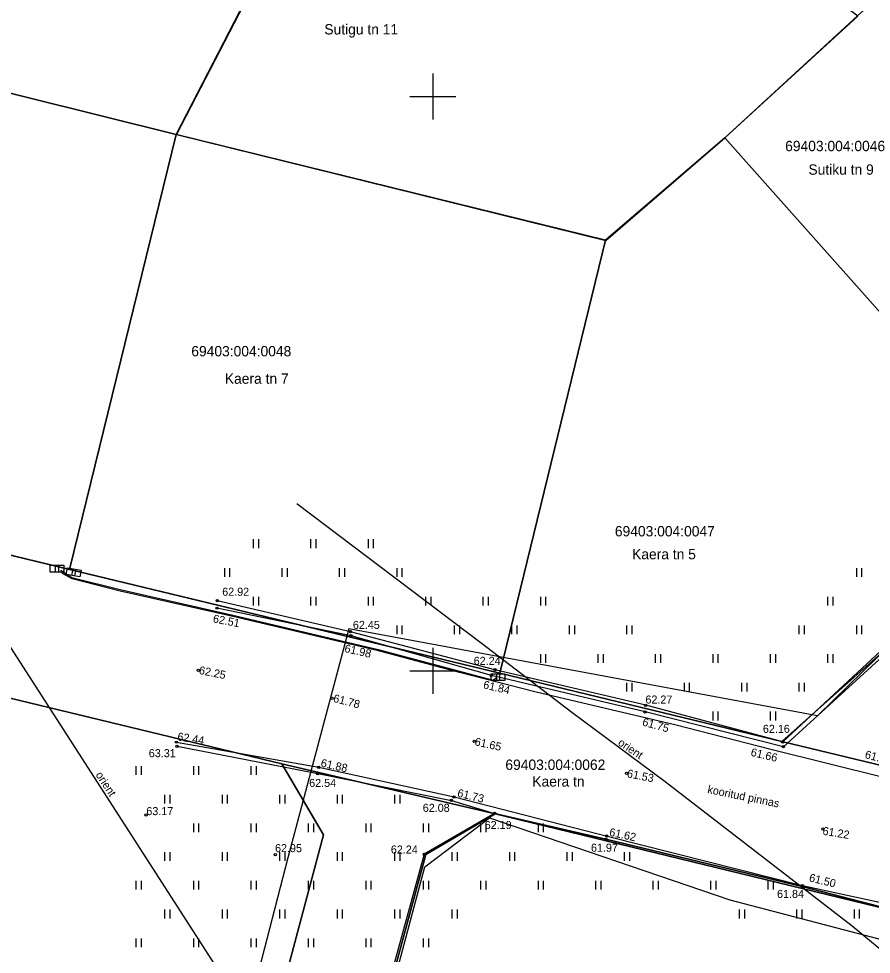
# Model space of a CAD drawing. Extents: x 640152 to 644427, y 6454078 to 6458531.
# Drawn here: x 641013.9 to 641088.1, y 6454725.3 to 6454806.8 of the extents above; entities that cross this region are included whole.
import ezdxf

# ---------------------------------------------------------------- set-up
doc = ezdxf.new("R2010")
doc.units = 0
for name, color, linetype in [('AED', 7, 'Continuous'), ('HALJASTUS', 7, 'Continuous'), ('KORGUS', 7, 'Continuous'), ('KPKAABEL', 7, 'Continuous'), ('MOOTPIIR', 7, 'Continuous'), ('MPKAABEL', 7, 'Continuous'), ('PIIR', 7, 'Continuous'), ('POST', 7, 'Continuous'), ('RELJEEF', 7, 'Continuous'), ('TEE', 7, 'Continuous'), ('VORK', 7, 'Continuous'), ('VTRASS', 7, 'Continuous')]:
    doc.layers.add(name, color=color, linetype=linetype)

msp = doc.modelspace()

# ---------------------------------------------------------------- linework, layer by layer
at = {"layer": 'AED'}
msp.add_lwpolyline([(641092.866, 6454716.368), (641092.896, 6454728.454), (641082.244, 6454731.192), (641065.051, 6454735.347), (641055.362, 6454737.599), (641049.245, 6454734.046), (641046.349, 6454723.569), (641043.064, 6454711.53), (641039.734, 6454699.371)], dxfattribs=at)
at = {"layer": 'HALJASTUS'}
for p, q in [((641034.377, 6454760.695), (641034.377, 6454761.456)), ((641034.833, 6454760.695), (641034.833, 6454761.456)), ((641039.377, 6454760.695), (641039.377, 6454761.456)), ((641039.833, 6454760.695), (641039.833, 6454761.456)), ((641044.377, 6454760.695), (641044.377, 6454761.456)), ((641044.833, 6454760.695), (641044.833, 6454761.456)), ((641031.877, 6454758.195), (641031.877, 6454758.956)), ((641032.333, 6454758.195), (641032.333, 6454758.956)), ((641036.877, 6454758.195), (641036.877, 6454758.956)), ((641037.333, 6454758.195), (641037.333, 6454758.956)), ((641041.877, 6454758.195), (641041.877, 6454758.956)), ((641042.333, 6454758.195), (641042.333, 6454758.956)), ((641046.877, 6454758.195), (641046.877, 6454758.956)), ((641047.333, 6454758.195), (641047.333, 6454758.956)), ((641086.877, 6454758.195), (641086.877, 6454758.956)), ((641087.333, 6454758.195), (641087.333, 6454758.956)), ((641034.377, 6454755.695), (641034.377, 6454756.456)), ((641034.833, 6454755.695), (641034.833, 6454756.456)), ((641039.377, 6454755.695), (641039.377, 6454756.456)), ((641039.833, 6454755.695), (641039.833, 6454756.456)), ((641044.377, 6454755.695), (641044.377, 6454756.456)), ((641044.833, 6454755.695), (641044.833, 6454756.456)), ((641049.377, 6454755.695), (641049.377, 6454756.456)), ((641049.833, 6454755.695), (641049.833, 6454756.456)), ((641054.377, 6454755.695), (641054.377, 6454756.456)), ((641054.833, 6454755.695), (641054.833, 6454756.456)), ((641059.377, 6454755.695), (641059.377, 6454756.456)), ((641059.833, 6454755.695), (641059.833, 6454756.456)), ((641084.377, 6454755.695), (641084.377, 6454756.456)), ((641084.833, 6454755.695), (641084.833, 6454756.456)), ((641046.877, 6454753.195), (641046.877, 6454753.956)), ((641047.333, 6454753.195), (641047.333, 6454753.956)), ((641051.877, 6454753.195), (641051.877, 6454753.956)), ((641052.333, 6454753.195), (641052.333, 6454753.956)), ((641056.877, 6454753.195), (641056.877, 6454753.956)), ((641057.333, 6454753.195), (641057.333, 6454753.956)), ((641061.877, 6454753.195), (641061.877, 6454753.956)), ((641062.333, 6454753.195), (641062.333, 6454753.956)), ((641066.877, 6454753.195), (641066.877, 6454753.956)), ((641067.333, 6454753.195), (641067.333, 6454753.956)), ((641081.877, 6454753.195), (641081.877, 6454753.956)), ((641082.333, 6454753.195), (641082.333, 6454753.956)), ((641086.877, 6454753.195), (641086.877, 6454753.956)), ((641087.333, 6454753.195), (641087.333, 6454753.956)), ((641059.377, 6454750.695), (641059.377, 6454751.456)), ((641059.833, 6454750.695), (641059.833, 6454751.456)), ((641064.377, 6454750.695), (641064.377, 6454751.456)), ((641064.833, 6454750.695), (641064.833, 6454751.456)), ((641069.377, 6454750.695), (641069.377, 6454751.456)), ((641069.833, 6454750.695), (641069.833, 6454751.456)), ((641074.377, 6454750.695), (641074.377, 6454751.456)), ((641074.833, 6454750.695), (641074.833, 6454751.456)), ((641079.377, 6454750.695), (641079.377, 6454751.456)), ((641079.833, 6454750.695), (641079.833, 6454751.456)), ((641084.377, 6454750.695), (641084.377, 6454751.456)), ((641084.833, 6454750.695), (641084.833, 6454751.456)), ((641066.877, 6454748.195), (641066.877, 6454748.956)), ((641067.333, 6454748.195), (641067.333, 6454748.956)), ((641071.877, 6454748.195), (641071.877, 6454748.956)), ((641072.333, 6454748.195), (641072.333, 6454748.956)), ((641076.877, 6454748.195), (641076.877, 6454748.956)), ((641077.333, 6454748.195), (641077.333, 6454748.956)), ((641081.877, 6454748.195), (641081.877, 6454748.956)), ((641082.333, 6454748.195), (641082.333, 6454748.956)), ((641074.377, 6454745.695), (641074.377, 6454746.456)), ((641074.833, 6454745.695), (641074.833, 6454746.456)), ((641079.377, 6454745.695), (641079.377, 6454746.456)), ((641079.833, 6454745.695), (641079.833, 6454746.456)), ((641024.178, 6454740.96), (641024.178, 6454741.721)), ((641024.633, 6454740.96), (641024.633, 6454741.721)), ((641029.178, 6454740.96), (641029.178, 6454741.721)), ((641029.633, 6454740.96), (641029.633, 6454741.721)), ((641034.178, 6454740.96), (641034.178, 6454741.721)), ((641034.633, 6454740.96), (641034.633, 6454741.721)), ((641026.678, 6454738.46), (641026.678, 6454739.221)), ((641027.133, 6454738.46), (641027.133, 6454739.221)), ((641031.678, 6454738.46), (641031.678, 6454739.221)), ((641032.133, 6454738.46), (641032.133, 6454739.221)), ((641036.678, 6454738.46), (641036.678, 6454739.221)), ((641037.133, 6454738.46), (641037.133, 6454739.221)), ((641041.678, 6454738.46), (641041.678, 6454739.221)), ((641042.133, 6454738.46), (641042.133, 6454739.221)), ((641046.678, 6454738.46), (641046.678, 6454739.221)), ((641047.133, 6454738.46), (641047.133, 6454739.221)), ((641029.178, 6454735.96), (641029.178, 6454736.721)), ((641029.633, 6454735.96), (641029.633, 6454736.721)), ((641034.178, 6454735.96), (641034.178, 6454736.721)), ((641034.633, 6454735.96), (641034.633, 6454736.721)), ((641039.178, 6454735.96), (641039.178, 6454736.721)), ((641039.633, 6454735.96), (641039.633, 6454736.721)), ((641044.178, 6454735.96), (641044.178, 6454736.721)), ((641044.633, 6454735.96), (641044.633, 6454736.721)), ((641049.178, 6454735.96), (641049.178, 6454736.721)), ((641049.633, 6454735.96), (641049.633, 6454736.721)), ((641054.178, 6454735.96), (641054.178, 6454736.721)), ((641054.633, 6454735.96), (641054.633, 6454736.721)), ((641059.178, 6454735.96), (641059.178, 6454736.721)), ((641059.633, 6454735.96), (641059.633, 6454736.721)), ((641026.678, 6454733.46), (641026.678, 6454734.221)), ((641027.133, 6454733.46), (641027.133, 6454734.221)), ((641031.678, 6454733.46), (641031.678, 6454734.221)), ((641032.133, 6454733.46), (641032.133, 6454734.221)), ((641036.678, 6454733.46), (641036.678, 6454734.221)), ((641037.133, 6454733.46), (641037.133, 6454734.221)), ((641041.678, 6454733.46), (641041.678, 6454734.221)), ((641042.133, 6454733.46), (641042.133, 6454734.221)), ((641046.678, 6454733.46), (641046.678, 6454734.221)), ((641047.133, 6454733.46), (641047.133, 6454734.221)), ((641051.678, 6454733.46), (641051.678, 6454734.221)), ((641052.133, 6454733.46), (641052.133, 6454734.221)), ((641056.678, 6454733.46), (641056.678, 6454734.221)), ((641057.133, 6454733.46), (641057.133, 6454734.221)), ((641061.678, 6454733.46), (641061.678, 6454734.221)), ((641062.133, 6454733.46), (641062.133, 6454734.221)), ((641066.678, 6454733.46), (641066.678, 6454734.221)), ((641067.133, 6454733.46), (641067.133, 6454734.221)), ((641024.178, 6454730.96), (641024.178, 6454731.721)), ((641024.633, 6454730.96), (641024.633, 6454731.721)), ((641029.178, 6454730.96), (641029.178, 6454731.721)), ((641029.633, 6454730.96), (641029.633, 6454731.721)), ((641034.178, 6454730.96), (641034.178, 6454731.721)), ((641034.633, 6454730.96), (641034.633, 6454731.721)), ((641039.178, 6454730.96), (641039.178, 6454731.721)), ((641039.633, 6454730.96), (641039.633, 6454731.721)), ((641044.178, 6454730.96), (641044.178, 6454731.721)), ((641044.633, 6454730.96), (641044.633, 6454731.721)), ((641049.178, 6454730.96), (641049.178, 6454731.721)), ((641049.633, 6454730.96), (641049.633, 6454731.721)), ((641054.178, 6454730.96), (641054.178, 6454731.721)), ((641054.633, 6454730.96), (641054.633, 6454731.721)), ((641059.178, 6454730.96), (641059.178, 6454731.721)), ((641059.633, 6454730.96), (641059.633, 6454731.721)), ((641064.178, 6454730.96), (641064.178, 6454731.721)), ((641064.633, 6454730.96), (641064.633, 6454731.721)), ((641069.178, 6454730.96), (641069.178, 6454731.721)), ((641069.633, 6454730.96), (641069.633, 6454731.721)), ((641074.178, 6454730.96), (641074.178, 6454731.721)), ((641074.633, 6454730.96), (641074.633, 6454731.721)), ((641079.178, 6454730.96), (641079.178, 6454731.721)), ((641079.633, 6454730.96), (641079.633, 6454731.721)), ((641026.678, 6454728.46), (641026.678, 6454729.221)), ((641027.133, 6454728.46), (641027.133, 6454729.221)), ((641031.678, 6454728.46), (641031.678, 6454729.221)), ((641032.133, 6454728.46), (641032.133, 6454729.221)), ((641036.678, 6454728.46), (641036.678, 6454729.221)), ((641037.133, 6454728.46), (641037.133, 6454729.221)), ((641041.678, 6454728.46), (641041.678, 6454729.221)), ((641042.133, 6454728.46), (641042.133, 6454729.221)), ((641046.678, 6454728.46), (641046.678, 6454729.221)), ((641047.133, 6454728.46), (641047.133, 6454729.221)), ((641051.678, 6454728.46), (641051.678, 6454729.221)), ((641052.133, 6454728.46), (641052.133, 6454729.221)), ((641076.678, 6454728.46), (641076.678, 6454729.221)), ((641077.133, 6454728.46), (641077.133, 6454729.221)), ((641081.678, 6454728.46), (641081.678, 6454729.221)), ((641082.133, 6454728.46), (641082.133, 6454729.221)), ((641086.678, 6454728.46), (641086.678, 6454729.221)), ((641087.133, 6454728.46), (641087.133, 6454729.221)), ((641024.178, 6454725.96), (641024.178, 6454726.721)), ((641024.633, 6454725.96), (641024.633, 6454726.721)), ((641029.178, 6454725.96), (641029.178, 6454726.721)), ((641029.633, 6454725.96), (641029.633, 6454726.721)), ((641034.178, 6454725.96), (641034.178, 6454726.721)), ((641034.633, 6454725.96), (641034.633, 6454726.721)), ((641039.178, 6454725.96), (641039.178, 6454726.721)), ((641039.633, 6454725.96), (641039.633, 6454726.721)), ((641044.178, 6454725.96), (641044.178, 6454726.721)), ((641044.633, 6454725.96), (641044.633, 6454726.721)), ((641049.178, 6454725.96), (641049.178, 6454726.721)), ((641049.633, 6454725.96), (641049.633, 6454726.721))]:
    msp.add_line(p, q, dxfattribs=at)
at = {"layer": 'KORGUS'}
for centre in [(641031.195, 6454755.462), (641031.233, 6454756.105), (641042.824, 6454753.409), (641042.867, 6454753.063), (641029.591, 6454750.055), (641055.398, 6454750.102), (641055.081, 6454749.602), (641041.222, 6454747.611), (641068.519, 6454747.016), (641068.463, 6454746.432), (641027.67, 6454743.799), (641027.729, 6454743.438), (641053.586, 6454743.878), (641080.436, 6454743.818), (641080.492, 6454743.399), (641039.978, 6454741.061), (641040.065, 6454741.608), (641066.85, 6454741.087), (641051.602, 6454738.73), (641051.839, 6454739.028), (641055.362, 6454737.599), (641025.024, 6454737.462), (641083.931, 6454736.251), (641065.051, 6454735.347), (641065.117, 6454735.642), (641036.271, 6454733.998), (641049.245, 6454734.046), (641082.157, 6454731.314), (641082.244, 6454731.192)]:
    msp.add_circle(centre, 0.1, dxfattribs=at)
at = {"layer": 'KPKAABEL'}
msp.add_lwpolyline([(641136.267, 6454725.626), (641131.9, 6454728.44), (641130.39, 6454728.34), (641118.48, 6454724.79), (641109.13, 6454722.43), (641099.36, 6454719.72), (641097.81, 6454719.36), (641096.68, 6454719.51), (641093.84, 6454721.68), (641086.49, 6454727.79), (641070.2, 6454740.34), (641062.08, 6454746.37), (641054.19, 6454752.43), (641038.14, 6454764.55)], dxfattribs=at)
at = {"layer": 'MOOTPIIR'}
msp.add_lwpolyline([(641147.527, 6454808.767), (641083.453, 6454746.096), (641042.666, 6454753.662), (641037.364, 6454733.725), (641029.432, 6454702.949), (640986.667, 6454702.887), (640986.278, 6454692.534), (641038.296, 6454691.754), (641049.291, 6454732.94), (641054.907, 6454737.202), (641075.843, 6454730.089), (641091.903, 6454725.868)], dxfattribs=at)
at = {"layer": 'MPKAABEL'}
for points in [[(641139.101, 6454725.863), (641139.803, 6454726.339), (641139.895, 6454727.11), (641139.315, 6454727.924), (641135.837, 6454728.904), (641127.732, 6454730.948), (641118.752, 6454733.13), (641111.413, 6454735.169), (641110.165, 6454735.098), (641108.634, 6454735.641), (641099.128, 6454738.254), (641079.397, 6454743.162), (641071.161, 6454745.28), (641058.861, 6454748.176), (641052.304, 6454749.854), (641045.246, 6454751.739), (641032.459, 6454754.761), (641022.786, 6454756.955), (641018.588, 6454758.006), (641017.761, 6454758.481), (641017.655, 6454758.773)], [(641017.815, 6454758.739), (641017.834, 6454758.595), (641018.585, 6454758.133), (641022.783, 6454757.083), (641032.456, 6454754.888), (641045.243, 6454751.866), (641052.3, 6454749.981), (641055.251, 6454749.205), (641055.551, 6454749.466)]]:
    msp.add_lwpolyline(points, dxfattribs=at)
at = {"layer": 'PIIR'}
for points in [[(641031.73, 6454898.34), (641036.99, 6454900.26), (641047.36, 6454895.61), (641067.2, 6454880.3), (641092.59, 6454860.78), (641121.85, 6454838.24), (641150.68, 6454816.02), (641151, 6454806.77), (641127.5, 6454785.85), (641103.68, 6454764.61), (641080.36, 6454743.86), (641098.91, 6454739.38), (641097.9, 6454743.41), (641106.33, 6454750.89), (641132.86, 6454774.58), (641157.66, 6454796.74), (641173.99, 6454812.9), (641164, 6454820.92), (641098.37, 6454871.47), (641042.66, 6454914.39), (641041.36, 6454919.04)], [(640988.12, 6454806.53), (641027.66, 6454796.68), (641040.6, 6454821.79), (641033, 6454827.73), (641034.84, 6454830.13), (641030.69, 6454840.8), (641014.28, 6454853.31), (641009.79, 6454852.15)], [(641050.58, 6454834.99), (641040.64, 6454821.77), (641027.68, 6454796.7), (641065.04, 6454787.47), (641075.4, 6454796.41), (641086.97, 6454806.99), (641064.84, 6454823.87)], [(641127.5, 6454785.85), (641099.09, 6454817.87), (641086.95, 6454807.01), (641075.4, 6454796.39), (641103.68, 6454764.61)], [(641018.38, 6454758.82), (641027.66, 6454796.68), (640988.12, 6454806.53), (640973.63, 6454776.01), (640975.63, 6454770.74), (640983.07, 6454767.39)], [(641055.81, 6454749.8), (641065.02, 6454787.48), (641027.66, 6454796.68), (641018.38, 6454758.82)], [(641103.68, 6454764.61), (641075.4, 6454796.39), (641065.02, 6454787.48), (641055.81, 6454749.8), (641080.36, 6454743.86)], [(640965.43, 6454757.78), (640970.73, 6454759.8), (640979.83, 6454755.7), (640999.01, 6454751.05), (641036.86, 6454741.9), (641055.4, 6454737.55), (641092.86, 6454728.46), (641092.89, 6454716.24), (641098.64, 6454715.54), (641142.57, 6454709.88), (641146.92, 6454724.34), (641150, 6454727), (641109.9, 6454736.7), (641098.91, 6454739.38), (641080.36, 6454743.86), (641055.81, 6454749.8), (641018.4, 6454758.84), (640983.07, 6454767.4), (640975.63, 6454770.74), (640973.63, 6454776.01)], [(640999.01, 6454751.05), (640987.16, 6454702.09), (641027.63, 6454701.44), (641032.43, 6454705.57), (641040.48, 6454735.74), (641036.86, 6454741.9)], [(640939.96, 6454691.24), (640943.72, 6454694.26), (641007.85, 6454692.34), (641038.26, 6454692.97), (641043.05, 6454710.66), (641049.39, 6454734.01), (641055.4, 6454737.55), (641036.86, 6454741.9), (641040.48, 6454735.74), (641032.43, 6454705.57), (641027.63, 6454701.44), (640987.16, 6454702.09), (640948.22, 6454703.24), (640943.5, 6454708.91)], [(641055.4, 6454737.55), (641049.39, 6454734.01), (641043.05, 6454710.66), (641072.79, 6454699.63), (641092.75, 6454692.05), (641092.89, 6454716.24), (641092.86, 6454728.46)]]:
    msp.add_lwpolyline(points, close=True, dxfattribs=at)
at = {"layer": 'POST'}
for p, q in [((641017.134, 6454759.198), (641017.134, 6454758.602)), ((641017.406, 6454759.198), (641017.406, 6454758.602)), ((641018.649, 6454758.899), (641018.542, 6454758.312)), ((641018.916, 6454758.851), (641018.81, 6454758.263)), ((641055.53, 6454749.751), (641055.53, 6454749.154)), ((641055.801, 6454749.751), (641055.801, 6454749.154))]:
    msp.add_line(p, q, dxfattribs=at)
for points in [[(641016.673, 6454759.198), (641017.867, 6454759.198), (641017.867, 6454758.602), (641016.673, 6454758.602)], [(641018.194, 6454758.981), (641019.37, 6454758.769), (641019.264, 6454758.181), (641018.088, 6454758.394)], [(641055.068, 6454749.751), (641056.263, 6454749.751), (641056.263, 6454749.154), (641055.068, 6454749.154)]]:
    msp.add_lwpolyline(points, close=True, dxfattribs=at)
at = {"layer": 'RELJEEF'}
for points in [[(641091.828, 6454754.382), (641080.436, 6454743.818), (641068.519, 6454747.016), (641055.398, 6454750.102), (641042.824, 6454753.409), (641031.233, 6454756.105)], [(641027.729, 6454743.438), (641039.978, 6454741.061), (641051.602, 6454738.73), (641055.362, 6454737.599), (641065.051, 6454735.347), (641082.244, 6454731.192), (641092.896, 6454728.454)]]:
    msp.add_lwpolyline(points, dxfattribs=at)
at = {"layer": 'TEE'}
for points in [[(641092.182, 6454754.037), (641080.492, 6454743.399), (641068.463, 6454746.432), (641055.081, 6454749.602), (641042.867, 6454753.063), (641031.195, 6454755.462)], [(641027.67, 6454743.799), (641040.065, 6454741.608), (641051.839, 6454739.028), (641065.276, 6454735.598), (641082.157, 6454731.314), (641094.891, 6454728.57)]]:
    msp.add_lwpolyline(points, dxfattribs=at)
at = {"layer": 'VORK'}
for p, q in [((641050, 6454802), (641050, 6454798)), ((641048, 6454800), (641052, 6454800)), ((641050, 6454752), (641050, 6454748)), ((641048, 6454750), (641052, 6454750))]:
    msp.add_line(p, q, dxfattribs=at)
at = {"layer": 'VTRASS'}
msp.add_lwpolyline([(641086.175, 6454678.414), (641052.745, 6454690.661), (640989.627, 6454788.735), (640986.782, 6454801.225)], dxfattribs=at)

# ---------------------------------------------------------------- texts
at = {"layer": 'KORGUS'}
for s, p in [(' 62.92', (641031.401, 6454756.543)), (' 62.45', (641042.771, 6454753.653)), (' 62.24', (641053.286, 6454750.527)), (' 62.27', (641068.231, 6454747.159)), (' 62.16', (641078.453, 6454744.607)), (' 63.31', (641025.01, 6454742.492)), (' 62.54', (641038.968, 6454739.9)), (' 63.17', (641024.795, 6454737.446)), (' 62.08', (641048.852, 6454737.734)), (' 62.19', (641054.242, 6454736.238)), (' 62.95', (641035.997, 6454734.224)), (' 62.24', (641046.076, 6454734.105)), (' 61.97', (641063.49, 6454734.262)), (' 61.84', (641079.684, 6454730.24))]:
    msp.add_text(s, height=0.7, dxfattribs=at).set_placement(p)
for s, rotation, p in [(' 62.51', 349.16824, (641030.554, 6454754.284)), (' 61.98', 347.21449, (641041.998, 6454751.709)), (' 62.25', 348.60142, (641029.337, 6454749.796)), (' 61.84', 346.9723, (641054.073, 6454748.549)), (' 61.78', 345.53716, (641041.017, 6454747.378)), (' 61.75', 344.71537, (641067.918, 6454745.327)), (' 62.44', 350.76949, (641027.463, 6454744.006)), (' 61.65', 347.50705, (641053.33, 6454743.592)), (' 61.66', 346.65369, (641077.353, 6454742.68)), (' 61.47', 345.25569, (641087.287, 6454742.493)), (' 61.88', 347.43709, (641039.935, 6454741.735)), (' 61.53', 348.80232, (641066.588, 6454740.806)), (' 61.73', 346.31191, (641051.819, 6454739.131)), (' 61.62', 347.87385, (641065.041, 6454735.709)), (' 61.22', 350.59501, (641083.611, 6454735.796)), (' 61.50', 346.17648, (641082.432, 6454731.76))]:
    msp.add_text(s, height=0.7, rotation=rotation, dxfattribs=at).set_placement(p)
at = {"layer": 'KPKAABEL'}
msp.add_text('orient', height=0.7, rotation=326.18788, dxfattribs=at).set_placement((641066.035, 6454743.598))
at = {"layer": 'PIIR'}
for s, p in [('Sutigu tn 11', (641040.547, 6454805.398)), ('69403:004:0046', (641080.65, 6454795.24)), ('Sutiku tn 9', (641082.677, 6454793.191)), ('69403:004:0048', (641028.97, 6454777.38)), ('Kaera tn 7', (641031.889, 6454774.995)), ('69403:004:0047', (641065.83, 6454761.71)), ('Kaera tn 5', (641067.33, 6454759.712)), ('69403:004:0062', (641056.301, 6454741.385)), ('Kaera tn', (641058.646, 6454739.93))]:
    msp.add_text(s, height=0.9, dxfattribs=at).set_placement(p)
at = {"layer": 'TEE'}
msp.add_text('kooritud pinnas', height=0.7, rotation=348.39313, dxfattribs=at).set_placement((641073.848, 6454739.38))
at = {"layer": 'VTRASS'}
msp.add_text('orient', height=0.7, rotation=303.41486, dxfattribs=at).set_placement((641020.609, 6454740.949))

doc.saveas('drawing.dxf')
